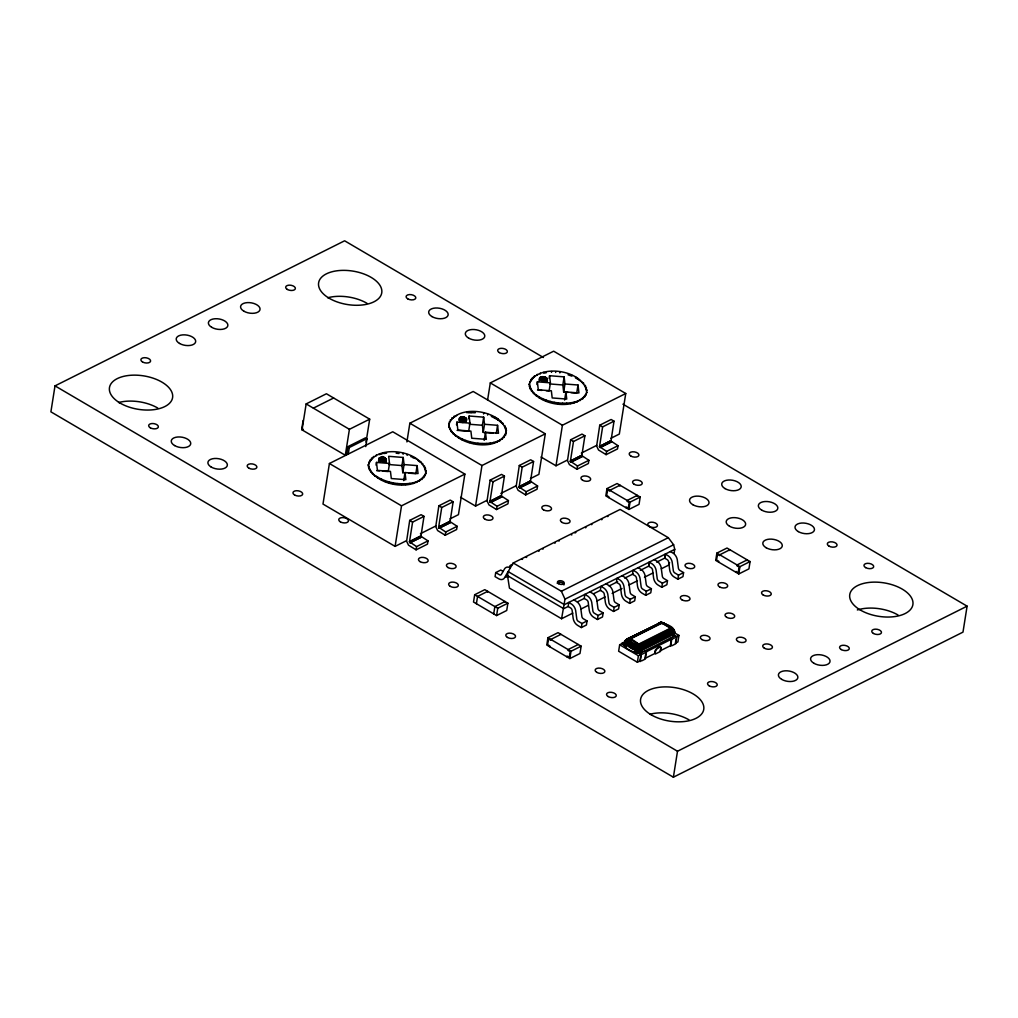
<?xml version="1.0" encoding="UTF-8"?>
<svg xmlns="http://www.w3.org/2000/svg" width="1018" height="1018" viewBox="0 0 1018 1018"><rect width="100%" height="100%" fill="white"/><g stroke="black" fill="none" stroke-linecap="round" stroke-linejoin="round"><path stroke-width="1.5" d="M624.39 645.119L622.202 643.478L619.669 644.75L618.639 651.227L637.383 662.234L639.915 660.975L640.946 654.485L638.757 653.187C633.158 652.105 622.189 648.924 624.937 641.696C626.337 636.097 624.874 649.039 621.922 643.198L661.853 623.194L663.621 623.029L664.461 624.505M624.403 644.661L625.51 641.251L624.721 645.959M625.968 640.971C628.055 634.507 637.014 643.3 639.928 644.878L671.765 628.259L670.391 628.208L638.311 644.318L635.601 647.702L634.57 652.118M627.177 638.884C620.178 643.529 636.988 651.062 641.849 648.911L673.42 633.094C676.27 631.542 672.949 627.381 670.391 628.208L661.051 622.609L629.124 638.54C627.508 640.818 636.708 645.476 639.928 644.878M624.772 642.74C628.297 647.384 635.639 652.067 641.836 650.286L673.865 634.189L674.272 630.422M662.553 623.741L662.438 622.558L661.827 623.601M425.791 473.586C424.824 450.312 375.337 442.626 368.351 465.137C373.097 486.21 416.858 493.45 425.918 472.785L425.066 475.75M506.239 433.299C505.335 410.012 455.733 402.339 448.798 424.837C452.934 446.1 501.505 454.206 506.48 430.232M529.245 384.537C536.219 362.026 585.719 369.712 586.673 392.999L586.813 392.184C577.906 412.939 532.439 405.635 529.373 383.722L529.436 386.827M674.59 633.12L673.547 630.244L670.391 628.208L672.847 628.526L674.272 631.86L673.789 629.531M674.463 633.501L673.547 630.435M674.54 631.644L674.234 635.385L673.038 636.734L641.467 652.551L638.77 653.085L638.82 644.012L641.518 647.461L641.467 652.551M673.929 631.453L673.56 629.379L670.391 628.208L673.089 631.644L673.038 636.734M423.997 516.38L412.595 522.094L409.503 541.831L416.591 546.602L427.993 540.889L420.93 536.257L423.997 516.38L421.108 514.688L409.707 520.402L406.602 541.22L408.511 545.177L416.082 549.847L427.484 544.134L427.993 540.889M453.137 501.785L441.736 507.498L438.643 527.235L445.731 532.007L457.133 526.293L450.071 521.661L453.137 501.785L450.249 500.092L438.847 505.806L435.742 526.624L437.651 530.582L445.222 535.252L456.624 529.538L457.133 526.293M504.444 476.08L493.043 481.794L489.951 501.53L497.038 506.302L508.44 500.589L501.378 495.957L504.444 476.08L501.556 474.388L490.154 480.102L487.049 500.92L488.958 504.89L496.529 509.547L507.931 503.834L508.44 500.589M537.58 485.993L526.179 491.707L519.116 487.075L522.183 467.198L533.585 461.485L530.696 459.792L519.295 465.506L516.19 486.324L518.086 490.282L525.657 494.952L537.059 489.238L537.58 485.993L530.493 481.221L533.585 461.485M584.892 435.78L573.49 441.494L570.398 461.23L577.486 466.002L588.888 460.289L581.825 455.657L584.892 435.78L582.003 434.088L570.602 439.801L567.497 460.62L569.393 464.59L576.964 469.247L588.366 463.534L588.888 460.289M614.019 421.185L602.618 426.898L599.538 446.635L606.626 451.407L618.028 445.693L610.965 441.061L614.019 421.185L611.144 419.492L599.742 425.206L596.637 446.024L598.533 449.994L606.104 454.652L617.506 448.938L618.028 445.693M646.01 651.94L671.358 639.253L670.328 645.743L660.186 650.82C664.041 642.982 652.793 649.09 655.121 653.352L644.992 658.43L645.603 654.536M661.051 647.906C659.575 644.903 653.569 651.393 655.427 653.976L660.491 651.444L660.682 647.69M513.225 562.979L561.389 591.254L564.99 599.169L561.58 618.74L509.458 588.149L507.524 575.679L508.16 571.62L513.225 562.979L620.153 509.42L668.304 537.682L673.623 544.757L674.743 549.364L674.107 553.41M658.226 624.327L658.239 623.525C660.555 622.049 664.894 623.907 661.993 622.469M638.757 653.187C641.429 642.727 636.619 641.684 635.194 652.436M543.421 357.496L344.618 240.795L55.01 385.873L50.9 411.832L673.382 777.205L962.99 632.127L967.1 606.168L622.952 404.171M301.862 428.387L303.122 420.447M365.755 446.597L367.002 438.643L365.564 437.804L347.825 446.686L346.565 454.639L345.306 455.262L302.041 429.876L306.151 403.917L326.422 393.762L369.687 419.161L366.06 442.066M449.994 518.887L458.444 514.65L464.87 474.095L392.757 431.772L329.412 463.508L322.986 504.063L395.099 546.386L406.36 540.749M345.306 455.262L349.416 429.316L369.687 419.161M348.22 454.155L349.276 447.526L367.002 438.643M368.351 465.137L368.478 464.323L368.554 467.415M368.898 462.108L368.771 462.923L373.682 456.408M369.801 460.836L369.928 460.034M369.356 469.743L368.681 466.613M371.405 458.927L371.532 458.113M370.756 472.034L369.483 468.929M372.715 474.261L370.883 471.219M376.215 455.771L376.342 454.957M376.049 465.124L376.482 462.426L389.512 463.444L388.227 471.55L382.437 471.105M375.184 476.373L372.842 473.446M379.447 453.774L379.32 454.588L381.635 454.003M378.48 461.141C384.168 447.551 391.281 470.049 378.9 458.444M378.683 460.836L379.116 458.138M379.001 460.569L379.434 457.871M379.192 461.701L379.829 457.642M379.676 461.523L380.312 457.464M380.223 461.409L380.859 457.349M378.136 478.32L378.263 477.518L375.311 475.559M380.821 461.345L381.457 457.286M381.445 461.345L382.094 457.286M382.806 453.71L382.933 452.908M382.094 461.396L382.73 457.336M382.73 461.51L383.366 457.464M383.341 461.688L383.99 457.629M383.926 461.905L384.562 457.846M381.483 480.076L381.623 479.262L378.263 477.518M384.435 462.172L385.084 458.113M385.097 461.116L385.529 458.418M385.453 461.447L385.886 458.749M385.72 461.79L386.153 459.093M385.886 462.147L386.318 459.449M385.173 481.578L385.3 480.763L381.623 479.262M389.118 482.812L389.245 481.998L385.3 480.763M393.228 483.754L393.355 482.939L389.245 481.998M399.081 452.692L398.954 453.506L396.155 453.201M397.427 484.364L397.554 483.55C407.085 484.275 419.441 483.868 425.193 474.935M403.128 454.282L403.255 453.481M405.686 472.925L402.784 472.696L401.945 465.57L403.23 457.451L388.672 456.319L389.512 463.444M406.895 441.927L409.86 423.208L473.205 391.485L545.304 433.808L538.891 474.363L530.442 478.587M402.784 472.696L404.07 464.577L403.23 457.451M401.614 484.657L401.741 483.843M407.162 455.377L407.289 454.562M403.739 480.649L405.011 472.543L418.054 473.561L417.113 465.608L404.07 464.577M395.099 546.386L401.525 505.831L464.87 474.095M405.698 484.606L405.838 483.792M410.979 456.751L411.107 455.937M409.618 484.212L409.745 483.397M413.257 483.499L413.384 482.685M417.113 465.608L415.828 473.714L408.587 473.141M416.566 482.468L416.693 481.654M422.737 463.635L422.61 464.45L420.523 461.459M419.454 481.145L419.581 480.331M421.859 479.567L421.986 478.753M424.43 465.9L425.906 471.334L426.033 470.532M423.743 477.747L423.882 476.933M425.397 469.031L425.524 468.216M416.082 549.847L416.591 546.602M448.798 424.837L448.925 424.022L449.002 427.127M449.218 422.623L449.345 421.821M450.249 420.549L450.376 419.734M449.803 429.443L449.129 426.313M451.979 417.813L451.852 418.627L456.662 415.471M451.19 431.734L449.931 428.629M454.003 416.922L454.13 416.12M453.15 433.961L451.33 430.919M456.497 424.824L456.929 422.126L469.96 423.144L468.674 431.25M455.631 436.073L453.277 433.146M459.131 420.549C457.693 415.395 467.313 416.171 466.6 420.154C464.755 422.216 458.469 421.096 459.563 417.838M459.449 420.269L459.869 417.571M459.64 421.401L460.276 417.342M460.123 421.223L460.76 417.176M460.67 421.108L461.307 417.049M458.584 438.02L458.711 437.218L455.759 435.259M461.269 421.045L461.905 416.986M461.676 422.394L462.541 416.986M462.325 422.457L463.177 417.049M445.222 535.252L445.731 532.007M462.961 422.572L463.814 417.164M463.788 421.388L464.437 417.329M464.361 421.605L465.01 417.558M461.93 439.776L462.057 438.962L458.711 437.218M464.882 421.872L465.531 417.813M465.328 422.177L465.977 418.118M467.033 412.863L467.16 412.048M465.9 421.147L466.333 418.449M466.168 421.49L466.6 418.792M468.687 418.716L469.12 416.018L483.677 417.151L484.517 424.29L483.232 432.396L493.374 433.184M465.62 441.278L465.748 440.463L462.057 438.962M468.369 412.786L471.041 412.646L471.181 411.832M469.565 442.512L469.692 441.697L465.748 440.463M475.33 411.946L475.202 412.761L471.041 412.646M473.675 443.454L473.803 442.639L469.692 441.697M477.862 444.064L477.989 443.263C487.864 444.026 502.434 443.53 506.366 432.485M483.563 413.995L483.69 413.181M483.232 432.396L482.392 425.269L483.677 417.151M487.584 400.074L490.307 382.908L553.652 351.185L625.752 393.508L619.326 434.062L610.889 438.287M482.061 444.357L482.188 443.543M487.609 415.077L487.737 414.262M484.174 440.349L485.459 432.243L498.502 433.261L497.56 425.308L484.517 424.29M460.581 497.306L475.546 506.086L481.972 465.531L545.304 433.808M486.146 444.306L486.273 443.492M491.554 415.637L491.427 416.451L498.12 419.938L503.057 424.15L503.185 423.335M490.065 443.912L490.192 443.097M494.952 418.08L495.079 417.278L498.12 419.938L498.247 419.123M493.705 443.199L493.832 442.385M496.275 433.413L497.56 425.308M497.013 442.168L497.14 441.354M500.831 421.974L500.958 421.159M474.681 594.728L473.523 602.02L496.593 615.572L506.722 610.495L507.88 603.19L484.81 589.651L474.681 594.728L497.751 608.268L507.88 603.19M499.902 440.845L500.029 440.031M476.399 603.725L477.557 596.421L487.698 591.343L487.571 592.158M502.307 439.267L502.434 438.453M504.864 425.613L506.34 431.034M504.19 437.447L504.317 436.633M505.844 428.731L505.971 427.916M505.513 435.45L505.641 434.635M496.529 509.547L497.038 506.302M503.159 571.442L500.78 570.042L495.715 572.587L495.079 576.633L498.731 578.784A7.393 5.039 63.4 0 0 504.584 577.715L507.677 572.32A2.57 1.756 63.4 0 1 508.542 571.683M529.793 381.521L529.665 382.323L534.577 375.82M493.705 613.879L494.863 606.575L505.004 601.498L504.877 602.312M530.683 380.248L530.811 379.434M530.238 389.143L529.564 386.013M532.299 378.327L532.427 377.525M531.638 391.434L530.378 388.329M496.593 615.572L497.751 608.268M533.597 393.661L531.765 390.632M537.11 375.171L537.237 374.357M536.944 384.537L537.364 381.826L550.407 382.844L549.122 390.963L546.221 390.734M536.079 395.773L533.725 392.859M540.202 373.988L540.342 373.186M539.26 380.872C537.631 374.23 550.242 376.113 546.831 381.903M539.578 380.248L540.011 377.538M539.896 379.981L540.316 377.271M540.291 379.752L540.723 377.054M540.774 379.574L541.207 376.876M541.118 380.808L541.754 376.749M539.031 397.733L539.158 396.918L536.206 394.971M541.703 380.745L542.352 376.685M542.339 380.745L542.976 376.685M543.816 372.308L543.688 373.122L546.221 372.753M547.213 379.536L545.457 380.745L542.988 380.745L543.625 376.749M525.657 494.952L526.179 491.707M543.625 380.923L544.261 376.864M544.236 381.088L544.872 377.029M544.808 381.305L545.457 377.258M542.378 399.476L542.505 398.662L539.158 396.918M545.33 381.572L545.966 377.513M545.775 381.877L546.411 377.818M546.348 380.847L546.781 378.149M546.615 381.203L547.048 378.492M546.781 381.546L547.2 378.849M549.135 378.429L549.567 375.718L564.125 376.864L564.965 383.99L563.679 392.095L568.031 392.439M546.068 400.977L546.195 400.176L542.505 398.662M551.489 372.346L551.616 371.532M550 402.212L550.127 401.41L546.195 400.176M555.65 372.461L555.777 371.646M554.11 403.153L554.25 402.339L550.127 401.41M559.849 372.919L559.976 372.104M558.309 403.764L558.437 402.963C567.98 403.688 580.336 403.268 586.088 394.335L585.961 395.149M563.679 392.095L562.839 384.969L564.125 376.864M562.496 404.057L562.623 403.243M564.621 400.061L565.906 391.943L578.949 392.961L578.008 385.008L564.965 383.99M541.016 457.006L555.993 465.786L562.407 425.231L625.752 393.508M566.593 404.006L566.721 403.192M572.001 375.349L571.874 376.151L568.044 374.777M570.5 403.612L570.64 402.81M574.152 402.899L574.279 402.085M578.008 385.008L576.722 393.113L570.92 392.668M577.448 401.868L577.575 401.054M580.336 400.545L580.464 399.743M583.632 383.035L583.505 383.85L581.278 381.674M582.754 398.967L582.881 398.153M585.312 385.313L586.788 390.747L586.915 389.932M584.637 397.147L584.765 396.346M586.292 388.431L586.419 387.616M547.938 637.726L546.781 645.03L569.851 658.57L579.993 653.492L581.151 646.188L558.068 632.649L547.938 637.726L571.009 651.265L581.151 646.188M576.964 469.247L577.486 466.002M549.669 646.723L549.796 645.908L547.633 644.636L548.524 638.96L550.687 640.233L550.827 639.419L560.956 634.341M507.524 575.679L563.756 608.688L568.133 606.499L568.769 602.44L571.76 604.234A7.419 5.065 63.4 0 1 575.641 610.367L576.812 619.122A2.545 1.743 63.4 0 0 578.135 621.222L581.991 623.5L587.055 620.955L583.199 618.677A2.545 1.743 63.4 0 1 581.876 616.577L580.705 607.835A7.419 5.065 63.4 0 0 576.837 601.689L573.847 599.907M566.975 656.877L567.102 656.063L569.266 657.335L570.156 651.66L567.993 650.387L568.12 649.573L578.262 644.496M569.851 658.57L571.009 651.265M606.104 454.652L606.626 451.407M577.333 601.892L584.217 598.444L584.866 594.385L587.857 596.166A7.419 5.065 63.4 0 1 591.725 602.312L592.896 611.054A2.545 1.743 63.4 0 0 594.219 613.154L598.075 615.445L603.152 612.9L599.297 610.622A2.545 1.743 63.4 0 1 597.96 608.522L596.79 599.767A7.419 5.065 63.4 0 0 592.921 593.634L589.931 591.84M568.133 606.499L570.564 607.924A2.57 1.756 63.4 0 1 572.141 610.431L573.147 618.231A7.393 5.039 63.4 0 0 577.69 625.408L581.342 627.559L581.991 623.5M606.982 488.602L605.825 495.893L628.895 509.445L639.037 504.368L640.195 497.064L617.112 483.525L606.982 488.602L630.053 502.141L640.195 497.064M587.055 620.955L586.419 625.014L581.342 627.559M608.713 497.598L608.84 496.784L606.677 495.511L607.568 489.836L609.731 491.109L609.858 490.294L620 485.217L619.873 486.031M584.217 598.444L586.648 599.869A2.57 1.756 63.4 0 1 588.226 602.363L589.231 610.176A7.393 5.039 63.4 0 0 593.774 617.341L597.439 619.491L598.075 615.445M603.152 612.9L602.503 616.959L597.439 619.491M626.019 507.753L626.146 506.939L628.31 508.211L629.2 502.536L627.037 501.263L627.164 500.449L637.306 495.372L637.179 496.186M628.895 509.445L630.053 502.141M614.172 607.377L610.316 605.099A2.545 1.743 63.4 0 1 608.98 603L607.81 594.245A7.419 5.065 63.4 0 0 603.941 588.111L600.951 586.33L600.315 590.376L602.732 591.802A2.57 1.756 63.4 0 1 604.31 594.308L605.328 602.122A7.393 5.039 63.4 0 0 609.858 609.286L613.523 611.436L614.172 607.377L619.237 604.845L615.381 602.554A2.545 1.743 63.4 0 1 614.058 600.455L612.887 591.712A7.419 5.065 63.4 0 0 609.006 585.566L606.015 583.785M619.237 604.845L618.588 608.891L613.523 611.436M630.257 599.322L626.401 597.044A2.545 1.743 63.4 0 1 625.077 594.945L623.907 586.19A7.419 5.065 63.4 0 0 620.026 580.044L617.035 578.262L616.399 582.321L618.829 583.747A2.57 1.756 63.4 0 1 620.407 586.253L621.413 594.054A7.393 5.039 63.4 0 0 625.955 601.231L629.62 603.369L630.257 599.322L635.321 596.777L631.465 594.499A2.545 1.743 63.4 0 1 630.142 592.4L628.971 583.658A7.419 5.065 63.4 0 0 625.103 577.511L622.113 575.73M624.505 645.539L625.599 640.551L630.282 639.011L627.406 642.014L626.045 647.104M625.065 646.366L626.617 641.404L630.282 639.011C616.234 639.444 634.99 652.907 641.887 649.611L673.458 633.807C676.346 632.254 673.318 627.126 670.391 628.208L673.458 631.414L673.496 636.454M625.51 646.748L626.986 641.722L630.282 639.011C619.631 638.108 636.428 649.064 641.225 646.748L672.796 630.931L673.407 629.086M635.321 596.777L634.685 600.836L629.62 603.369M649.471 562.025L648.835 566.072L640.322 570.334M635.868 652.703C636.492 642.231 642.065 642.282 640.297 652.945M636.594 652.92C637.446 642.231 641.111 642.205 639.609 653.047M646.341 591.254L642.485 588.977A2.545 1.743 63.4 0 1 641.162 586.877L639.991 578.135A7.419 5.065 63.4 0 0 636.123 571.989L633.132 570.207L632.483 574.267L634.914 575.679A2.57 1.756 63.4 0 1 636.492 578.186L637.497 585.999A7.393 5.039 63.4 0 0 642.04 593.163L645.705 595.314L646.341 591.254L651.418 588.722L647.563 586.444A2.545 1.743 63.4 0 1 646.226 584.345L645.056 575.59A7.419 5.065 63.4 0 0 641.187 569.456L638.197 567.662M637.344 653.072L638.82 644.012M638.108 653.162L638.49 650.795M637.383 662.234L638.413 655.745L640.946 654.485M640.92 652.78L641.238 648.39L639.749 644.954M651.418 588.722L650.769 592.781L645.705 595.314M640.22 661.598L641.327 654.587L646.405 652.054L644.585 650.986M646.405 652.054L645.285 659.053L641.493 660.962M665.556 553.957L664.919 558.017L656.648 562.152M662.438 583.199L658.582 580.922A2.545 1.743 63.4 0 1 657.246 578.822L656.088 570.067A7.419 5.065 63.4 0 0 652.207 563.934L649.217 562.14L648.581 566.199L650.998 567.624A2.57 1.756 63.4 0 1 652.589 570.131L653.594 577.944A7.393 5.039 63.4 0 0 658.124 585.108L661.789 587.259L662.438 583.199L667.503 580.667L663.647 578.377A2.545 1.743 63.4 0 1 662.324 576.277L661.153 567.535A7.419 5.065 63.4 0 0 657.272 561.389L654.281 559.607M667.503 580.667L666.866 584.714L661.789 587.259M678.522 575.145L674.667 572.854A2.545 1.743 63.4 0 1 673.343 570.754L672.173 562.012A7.419 5.065 63.4 0 0 668.304 555.866L665.314 554.085L664.665 558.144L667.095 559.569A2.57 1.756 63.4 0 1 668.673 562.076L669.679 569.876A7.393 5.039 63.4 0 0 674.221 577.041L677.886 579.191L678.522 575.145L683.587 572.6L679.731 570.322A2.545 1.743 63.4 0 1 678.408 568.222L677.237 559.467A7.419 5.065 63.4 0 0 673.369 553.334L670.378 551.552M669.908 638.401L671.74 639.355L676.805 636.823L674.247 635.321M670.62 646.366L671.74 639.355M683.587 572.6L682.951 576.659L677.886 579.191M673.852 636.135L673.751 631.147L670.391 628.208L673.636 629.684L674.031 631.834L641.734 648.186C636.11 650.935 617.264 639.164 630.282 639.011L626.884 640.538L624.416 644.598M674.107 635.766L674.603 632.7M676.003 639.304L675.392 643.198L677.924 641.925L678.955 635.436L674.934 633.081M676.805 636.823L675.697 643.821L671.893 645.73M673.382 777.205L677.504 751.246L967.1 606.168M716.876 553.105L715.718 560.396L738.788 573.948L748.93 568.871L750.075 561.567L727.005 548.028L716.876 553.105L739.946 566.644L750.075 561.567M718.593 562.089L718.733 561.287L716.57 560.015L717.461 554.339L719.624 555.599L719.751 554.797L729.893 549.72L729.766 550.522M735.899 572.256L736.039 571.442L738.203 572.714L739.093 567.039L736.93 565.766L737.057 564.952L747.199 559.875L747.072 560.689M738.788 573.948L739.946 566.644M639.24 650.82L638.77 653.085L641.327 654.587M624.874 643.172L625.688 641.289M539.794 377.843L540.329 379.561L542.988 380.745M662.438 622.558C661.166 622.1 658.519 624.187 661.102 622.405C663.99 623.614 676.232 626.706 673.089 631.644L641.518 647.461C636.403 649.739 618.817 639.66 630.282 639.011M625.065 641.315L627.508 638.693M669.602 562.636L668.317 565.283L661.293 568.795M661.636 622.431L660.389 623.487M659.04 623.614C659.231 621.298 663.138 623.919 661.102 622.405M509.598 566.364L509.865 565.97A7.419 5.065 63.4 0 1 512.576 564.545M658.722 623.321L660.962 622.443M658.239 623.525C664.181 620.611 671.104 627.686 674.552 631.809M628.004 638.528C625.027 641.518 637.001 647.41 640.844 646.074L672.414 630.257L672.733 628.475M625.917 640.067L657.921 623.996M628.551 638.477C626.172 641.009 636.886 646.468 640.411 645.437L671.982 629.633L672.02 628.081M313.366 408.154L333.637 398M302.041 429.876L303.3 429.24M420.434 533.699L435.92 525.937M475.546 506.086L486.808 500.449M500.881 493.399L516.368 485.637M555.993 465.786L567.242 460.149M581.329 453.099L596.803 445.337M409.516 541.551L420.918 535.85M438.643 526.955L450.045 521.254M489.963 501.263L501.365 495.55M519.091 486.668L530.493 480.954L519.091 486.935M570.398 460.963L581.8 455.25M599.538 446.368L610.94 440.654M409.503 541.831L420.905 536.117M438.643 527.235L450.045 521.381M489.951 501.53L501.352 495.677M570.398 461.23L581.787 455.377M599.538 446.635L610.927 440.781M409.529 541.97L420.93 536.257M438.669 527.375L450.071 521.661M489.976 501.67L501.378 495.957M519.116 487.075L530.518 481.361M570.424 461.37L581.825 455.657M599.564 446.775L610.965 441.061M409.63 542.25L420.981 536.397M438.771 527.655L450.172 521.941M490.078 501.95L501.416 496.11M519.218 487.355L530.556 481.501M570.525 461.663L581.927 455.949M611.004 441.214L599.666 447.055L611.131 441.481M409.707 542.39L421.108 536.677M438.847 527.795L450.249 522.081M490.154 502.09L501.556 496.377M519.282 487.495L530.683 481.781M570.602 461.79L582.003 456.077M409.796 542.505L421.197 536.804M438.923 527.909L450.325 522.196M490.231 502.218L501.632 496.504M519.371 487.609L530.772 481.908M570.678 461.917L582.08 456.204M599.818 447.322L611.22 441.608M409.885 542.619L421.401 537.008M439.025 528.024L450.529 522.412M490.332 502.319L501.836 496.708M519.473 487.724L530.976 482.112M570.78 462.019L582.283 456.408M599.92 447.424L611.424 441.812M410.101 542.785L421.503 537.084M439.242 528.189L450.643 522.489M490.549 502.498L501.95 496.784M519.689 487.902L531.091 482.188M570.996 462.197L582.398 456.484M600.136 447.602L611.538 441.888M561.389 591.254L668.304 537.682M564.99 599.169L673.623 544.757M674.743 549.364L564.405 604.628L508.16 571.62M593.545 593.774L600.633 590.224M609.133 585.961L617.646 581.698M624.734 578.148L633.234 573.885M561.58 618.74L572.816 613.116M581.24 608.891L588.264 605.379M596.688 601.154L605.125 596.93M612.136 593.418L621.973 588.493M628.997 584.981L637.421 580.756M644.445 577.231L652.869 573.019M627.05 638.96L660.695 622.723M626.668 639.342L660.657 622.482M678.955 635.436L676.423 636.708L674.221 635.423L673.56 633.82M658.621 623.156L661.293 622.418M659.46 622.723L660.262 622.482M384.066 453.532L386.586 453.163M671.358 627.902L673 629.518M660.911 622.494L664.194 623.589M549.733 383.939L562.839 384.969M537.529 390.047L541.881 390.39M469.285 424.239L482.392 425.269M457.082 430.347L467.224 431.148M388.851 464.539L401.945 465.57M376.647 470.647L379.536 470.876M554.25 402.339L558.437 402.963M473.803 442.639L477.989 443.263M393.355 482.939L397.554 483.55M660.364 622.558L661.853 623.194M662.196 622.647L663.507 623.029M662.654 622.647L663.94 623.258M663.698 623.334L661.267 622.901L629.531 639.062L639.202 644.47L671.078 628.5L670.391 628.208M412.163 457.298L414.517 458.38L414.644 457.578L416.655 459.347M510.26 567.828L509.789 567.573A7.419 5.065 63.4 0 0 504.788 568.515L501.289 574.521A2.545 1.743 63.4 0 1 499.571 574.826L495.715 572.587M575.399 377.793L577.511 379.027M599.742 425.206L602.618 426.898M490.307 382.908L562.407 425.231M570.602 439.801L573.49 441.494M519.295 465.506L522.183 467.198M409.86 423.208L481.972 465.531M490.154 480.102L493.043 481.794M306.151 403.917L349.416 429.316M662.82 622.889L672.72 628.602M664.36 624.009L670.468 627.584M347.825 446.686L349.276 447.526M438.847 505.806L441.736 507.498M660.058 646.875L661.038 647.397M329.412 463.508L401.525 505.831M409.707 520.402L412.595 522.094M619.669 644.75L638.413 655.745M55.01 385.873L677.504 751.246M671.778 627.915L673.153 628.882M672.898 629.022L673.776 629.684M575.526 376.978L580.375 380.999M417.673 460.238L420.396 462.274M673.509 629.849L674.247 630.613M577.155 377.882L578.555 379.638M496.72 418.182L498.12 419.938M565.906 391.943L566.746 399.069L552.189 397.936L551.349 390.81L538.306 389.792L537.364 381.826M549.567 375.718L550.407 382.844M485.459 432.243L486.311 439.369L471.754 438.236L470.901 431.11L457.871 430.08L456.929 422.126M469.12 416.018L469.96 423.144M405.011 472.543L405.864 479.669L391.306 478.536L390.454 471.398L377.423 470.38L376.482 462.426M649.688 714.305A31.978 16.95 9 0 1 688.97 719.828M857.347 609.973A31.978 16.95 9 0 1 898.13 615.063M118.546 402.543A31.978 16.95 9 0 1 157.828 408.078M327.707 297.765A31.978 16.95 9 0 1 366.989 303.3M557.24 583.454A3.423 1.82 9 0 1 561.236 582.461A3.423 1.82 9 0 1 563.908 584.93M554.734 543.103A7.419 5.065 63.4 0 1 555.243 542.963M558.882 541.042A7.419 5.065 63.4 0 1 559.327 540.762M571.34 534.908A7.419 5.065 63.4 0 1 571.874 534.844M574.979 532.987A7.419 5.065 63.4 0 1 575.895 532.503M538.649 551.158A7.419 5.065 63.4 0 1 539.158 551.031M542.798 549.109A7.419 5.065 63.4 0 1 543.243 548.829M508.58 576.379A7.393 5.039 63.4 0 1 505.513 576.939M526.306 557.508A7.419 5.065 63.4 0 1 526.713 557.164M522.081 559.429A7.419 5.065 63.4 0 1 522.565 559.213M591.509 524.652A7.419 5.065 63.4 0 1 591.98 524.448M585.592 527.808A7.419 5.065 63.4 0 1 585.999 527.464M607.593 516.584A7.419 5.065 63.4 0 1 608.077 516.38M601.689 519.753A7.419 5.065 63.4 0 1 602.083 519.409M651.253 714.84A31.978 16.95 9 0 0 703.247 711.226A31.978 16.95 9 0 0 662.005 687.01A31.978 16.95 9 0 0 651.253 714.84M860.401 610.062A31.978 16.95 9 0 0 912.395 606.448A31.978 16.95 9 0 0 871.154 582.245A31.978 16.95 9 0 0 860.401 610.062M120.111 403.077A31.978 16.95 9 0 0 172.093 399.463A31.978 16.95 9 0 0 130.864 375.26A31.978 16.95 9 0 0 120.111 403.077M329.259 298.299A31.978 16.95 9 0 0 381.254 294.686A31.978 16.95 9 0 0 340.012 270.483A31.978 16.95 9 0 0 329.259 298.299M420.078 561.643A4.925 2.609 9 0 0 428.082 561.096A4.925 2.609 9 0 0 421.732 557.368A4.925 2.609 9 0 0 420.078 561.643M562.012 522.425A4.925 2.609 9 0 0 570.004 521.878A4.925 2.609 9 0 0 563.667 518.149A4.925 2.609 9 0 0 562.012 522.425M738.012 641.48A4.925 2.609 9 0 0 746.003 640.933A4.925 2.609 9 0 0 739.666 637.204A4.925 2.609 9 0 0 738.012 641.48M608.179 696.554A4.925 2.609 9 0 0 616.183 696.007A4.925 2.609 9 0 0 609.833 692.278A4.925 2.609 9 0 0 608.179 696.554M150.295 427.802A4.925 2.609 9 0 0 158.299 427.242A4.925 2.609 9 0 0 151.949 423.526A4.925 2.609 9 0 0 150.295 427.802M828.97 546.106A4.925 2.609 9 0 0 836.974 545.546A4.925 2.609 9 0 0 830.624 541.818A4.925 2.609 9 0 0 828.97 546.106M248.812 468.115A4.925 2.609 9 0 0 256.803 467.567A4.925 2.609 9 0 0 250.466 463.839A4.925 2.609 9 0 0 248.812 468.115M649.408 526.471A4.925 2.609 9 0 0 657.399 525.912A4.925 2.609 9 0 0 651.062 522.183A4.925 2.609 9 0 0 649.408 526.471M709.164 685.814A4.925 2.609 9 0 0 717.168 685.267A4.925 2.609 9 0 0 710.818 681.538A4.925 2.609 9 0 0 709.164 685.814M764.365 648.212A4.925 2.609 9 0 0 772.369 647.652A4.925 2.609 9 0 0 766.02 643.923A4.925 2.609 9 0 0 764.365 648.212M841.224 649.56A4.925 2.609 9 0 0 849.216 649A4.925 2.609 9 0 0 842.879 645.272A4.925 2.609 9 0 0 841.224 649.56M865.605 567.599A4.925 2.609 9 0 0 873.609 567.051A4.925 2.609 9 0 0 867.26 563.323A4.925 2.609 9 0 0 865.605 567.599M450.274 586.368A4.925 2.609 9 0 0 458.278 585.821A4.925 2.609 9 0 0 451.928 582.092A4.925 2.609 9 0 0 450.274 586.368M448.047 567.56A4.925 2.609 9 0 0 456.051 567.001A4.925 2.609 9 0 0 449.701 563.285A4.925 2.609 9 0 0 448.047 567.56M634.189 484.275A4.925 2.609 9 0 0 642.18 483.728A4.925 2.609 9 0 0 635.843 480A4.925 2.609 9 0 0 634.189 484.275M484.937 519.193A4.925 2.609 9 0 0 492.928 518.646A4.925 2.609 9 0 0 486.591 514.917A4.925 2.609 9 0 0 484.937 519.193M630.842 456.064A4.925 2.609 9 0 0 638.846 455.504A4.925 2.609 9 0 0 632.496 451.788A4.925 2.609 9 0 0 630.842 456.064M582.576 480.241A4.925 2.609 9 0 0 590.58 479.682A4.925 2.609 9 0 0 584.23 475.966A4.925 2.609 9 0 0 582.576 480.241M873.393 633.438A4.925 2.609 9 0 0 881.397 632.878A4.925 2.609 9 0 0 875.047 629.162A4.925 2.609 9 0 0 873.393 633.438M507.448 637.433A4.925 2.609 9 0 0 515.452 636.874A4.925 2.609 9 0 0 509.102 633.145A4.925 2.609 9 0 0 507.448 637.433M340.381 521.865A4.925 2.609 9 0 0 348.385 521.318A4.925 2.609 9 0 0 342.035 517.589A4.925 2.609 9 0 0 340.381 521.865M294.596 494.99A4.925 2.609 9 0 0 302.601 494.443A4.925 2.609 9 0 0 296.251 490.714A4.925 2.609 9 0 0 294.596 494.99M499.304 352.597A4.925 2.609 9 0 0 507.295 352.037A4.925 2.609 9 0 0 500.958 348.321A4.925 2.609 9 0 0 499.304 352.597M142.507 361.963A4.925 2.609 9 0 0 150.511 361.415A4.925 2.609 9 0 0 144.162 357.687A4.925 2.609 9 0 0 142.507 361.963M287.305 289.43A4.925 2.609 9 0 0 295.309 288.87A4.925 2.609 9 0 0 288.959 285.155A4.925 2.609 9 0 0 287.305 289.43M407.722 298.847A4.925 2.609 9 0 0 415.726 298.287A4.925 2.609 9 0 0 409.376 294.571A4.925 2.609 9 0 0 407.722 298.847M726.623 617.302A4.925 2.609 9 0 0 734.627 616.743A4.925 2.609 9 0 0 728.277 613.027A4.925 2.609 9 0 0 726.623 617.302M719.624 586.941A4.925 2.609 9 0 0 727.615 586.381A4.925 2.609 9 0 0 721.278 582.652A4.925 2.609 9 0 0 719.624 586.941M543.472 509.802A4.925 2.609 9 0 0 551.463 509.242A4.925 2.609 9 0 0 545.126 505.513A4.925 2.609 9 0 0 543.472 509.802M596.803 672.376A4.925 2.609 9 0 0 604.794 671.816A4.925 2.609 9 0 0 598.457 668.088A4.925 2.609 9 0 0 596.803 672.376M701.987 639.597A4.925 2.609 9 0 0 709.991 639.049A4.925 2.609 9 0 0 703.642 635.321A4.925 2.609 9 0 0 701.987 639.597M763.182 594.996A4.925 2.609 9 0 0 771.186 594.448A4.925 2.609 9 0 0 764.836 590.72A4.925 2.609 9 0 0 763.182 594.996M681.945 599.831A4.925 2.609 9 0 0 689.95 599.271A4.925 2.609 9 0 0 683.6 595.555A4.925 2.609 9 0 0 681.945 599.831M686.654 567.586A4.925 2.609 9 0 0 694.658 567.026A4.925 2.609 9 0 0 688.308 563.31A4.925 2.609 9 0 0 686.654 567.586M781.684 679.375A9.836 5.217 9 0 0 797.692 678.268A9.836 5.217 9 0 0 784.993 670.824A9.836 5.217 9 0 0 781.684 679.375M813.866 663.252A9.836 5.217 9 0 0 829.861 662.145A9.836 5.217 9 0 0 817.174 654.701A9.836 5.217 9 0 0 813.866 663.252M243.875 311.19A9.836 5.217 9 0 0 259.87 310.083A9.836 5.217 9 0 0 247.183 302.626A9.836 5.217 9 0 0 243.875 311.19M211.693 327.312A9.836 5.217 9 0 0 227.688 326.193A9.836 5.217 9 0 0 215.002 318.749A9.836 5.217 9 0 0 211.693 327.312M179.512 343.435A9.836 5.217 9 0 0 195.507 342.315A9.836 5.217 9 0 0 182.82 334.871A9.836 5.217 9 0 0 179.512 343.435M174.562 445.54A9.836 5.217 9 0 0 190.557 444.421A9.836 5.217 9 0 0 177.87 436.976A9.836 5.217 9 0 0 174.562 445.54M211.184 467.033A9.836 5.217 9 0 0 227.179 465.926A9.836 5.217 9 0 0 214.493 458.482A9.836 5.217 9 0 0 211.184 467.033M431.976 316.585A9.836 5.217 9 0 0 447.984 315.478A9.836 5.217 9 0 0 435.284 308.021A9.836 5.217 9 0 0 431.976 316.585M468.611 338.091A9.836 5.217 9 0 0 484.606 336.971A9.836 5.217 9 0 0 471.919 329.527A9.836 5.217 9 0 0 468.611 338.091M692.851 504.712A9.836 5.217 9 0 0 708.846 503.592A9.836 5.217 9 0 0 696.159 496.148A9.836 5.217 9 0 0 692.851 504.712M725.02 488.589A9.836 5.217 9 0 0 741.028 487.482A9.836 5.217 9 0 0 728.328 480.025A9.836 5.217 9 0 0 725.02 488.589M729.473 526.204A9.836 5.217 9 0 0 745.469 525.097A9.836 5.217 9 0 0 732.782 517.653A9.836 5.217 9 0 0 729.473 526.204M761.655 510.094A9.836 5.217 9 0 0 777.65 508.975A9.836 5.217 9 0 0 764.963 501.53A9.836 5.217 9 0 0 761.655 510.094M766.109 547.709A9.836 5.217 9 0 0 782.104 546.602A9.836 5.217 9 0 0 769.417 539.146A9.836 5.217 9 0 0 766.109 547.709M798.29 531.587A9.836 5.217 9 0 0 814.285 530.48A9.836 5.217 9 0 0 801.599 523.036A9.836 5.217 9 0 0 798.29 531.587M558.589 583.696A3.423 1.82 9 0 0 564.163 583.301A3.423 1.82 9 0 0 559.735 580.705A3.423 1.82 9 0 0 558.589 583.696"/></g></svg>
